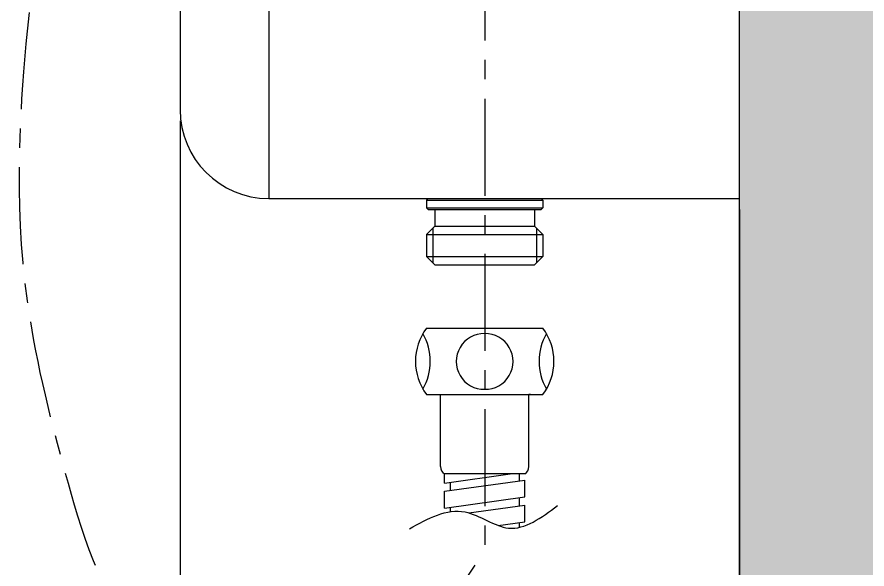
# Model space of a CAD drawing. Extents: x 1512 to 1932, y 441 to 1536.
# Drawn here: x 1792.3 to 1869, y 919.6 to 969.4 of the extents above; entities that cross this region are included whole.
import ezdxf

# ---------------------------------------------------------------- set-up
doc = ezdxf.new("R2010")
doc.units = 0
doc.header["$LTSCALE"] = 7
doc.header["$MEASUREMENT"] = 0
doc.linetypes.add('CENTER', pattern=[2, 1.25, -0.25, 0.25, -0.25])
for name, color, linetype in [('CL', 1, 'CENTER'), ('D', 2, 'CONTINUOUS'), ('DWG', 7, 'CONTINUOUS')]:
    doc.layers.add(name, color=color, linetype=linetype)

msp = doc.modelspace()

# ---------------------------------------------------------------- hatches: boundary and pattern name
at = {"layer": 'D'}
h = msp.add_hatch(dxfattribs=at)
h.set_pattern_fill('AR-CONC', color=256, scale=2, style=0)
h.set_pattern_definition([(50, (489.441, 2134.228), (14.3452, -1.25504), [1.5, -16.5]), (355, (489.441, 2134.228), (-2.77503, 15.04384), [1.2, -13.2]), (100.45144, (490.636, 2134.123), (11.57018, 13.7888), [1.2748, -14.02284]), (46.1842, (489.441, 2138.228), (21.34483, -3.31039), [2.25, -24.75]), (96.6356, (491.22, 2137.952), (18.69324, 19.48237), [1.9122, -21.03428]), (351.1842, (489.44, 2138.228), (18.69324, 19.48237), [1.8, -19.8]), (21, (491.441, 2137.228), (11.93814, -8.05238), [1.5, -16.5]), (326, (491.441, 2137.228), (4.86631, 14.503), [1.2, -13.2]), (71.45144, (492.436, 2136.557), (16.80445, 6.45062), [1.2748, -14.02284]), (37.5, (489.441, 2134.228), (0.243197, 6.657877), [0, -13.04, 0, -13.4, 0, -13.25]), (7.5, (489.441, 2134.228), (5.26139, 7.888234), [0, -7.64, 0, -12.74, 0, -5.05]), (327.5, (484.981, 2134.228), (10.676449, -0.451097), [0, -5, 0, -15.6, 0, -20.7]), (317.5, (482.981, 2134.228), (11.663723, 2.0021), [0, -6.5, 0, -10.36, 0, -14.7])])
h.paths.add_polyline_path([(1857.481, 1352.474), (1884.071, 1352.474), (1884.071, 888.854), (1857.481, 888.854)])

# ---------------------------------------------------------------- linework, layer by layer
at = {"layer": 'CL'}
msp.add_line((1834.481, 1018.061), (1834.481, 921.225), dxfattribs=at)
msp.add_open_spline([(1838.44, 1070.164), (1837.546, 1062.794), (1834.783, 1040.04), (1797.662, 1008.445), (1791.214, 957.008), (1793.39, 938.01), (1802.3, 909.471), (1822.663, 903.844), (1830.424, 915.258), (1834.481, 921.225)], degree=3, knots=[159.014287, 159.014287, 159.014287, 159.014287, 196.412609, 274.475479, 327.132394, 368.633604, 384.47453, 402.328787, 421.890606, 421.890606, 421.890606, 421.890606], dxfattribs=at)
at = {"layer": 'D', "ltscale": 0.6}
for p, q in [((1806.981, 960.061), (1806.981, 911.474)), ((1857.481, 952.061), (1857.481, 911.474))]:
    msp.add_line(p, q, dxfattribs=at)
at = {"layer": 'D'}
msp.add_lwpolyline([(1857.481, 1352.474), (1884.071, 1352.474), (1884.071, 888.854), (1857.481, 888.854)], close=True, dxfattribs=at)
msp.add_spline([(1827.691, 923.27), (1832.711, 924.778), (1836.628, 923.328), (1841.068, 925.359)], degree=3, dxfattribs=at)
at = {"layer": 'DWG'}
for p, q in [((1814.981, 1013.061), (1814.981, 953.061)), ((1857.481, 953.061), (1857.481, 1013.061)), ((1806.981, 1012.561), (1806.981, 961.061)), ((1814.981, 953.061), (1857.481, 953.061)), ((1829.381, 953.061), (1829.231, 952.911)), ((1829.231, 952.911), (1839.731, 952.911)), ((1829.231, 952.911), (1829.231, 952.211)), ((1839.581, 953.061), (1839.731, 952.911)), ((1839.731, 952.911), (1839.731, 952.211)), ((1829.231, 952.211), (1839.731, 952.211)), ((1829.381, 952.061), (1829.231, 952.211)), ((1829.381, 952.061), (1839.581, 952.061)), ((1829.981, 952.061), (1829.981, 950.561)), ((1838.981, 952.061), (1838.981, 950.561)), ((1839.581, 952.061), (1839.731, 952.211)), ((1829.981, 950.561), (1829.243, 949.823)), ((1829.981, 950.561), (1838.981, 950.561)), ((1838.981, 950.561), (1839.72, 949.823)), ((1829.243, 949.823), (1839.72, 949.823)), ((1829.243, 949.823), (1829.243, 947.811)), ((1839.72, 949.823), (1839.72, 947.811)), ((1829.243, 947.811), (1839.72, 947.811)), ((1829.993, 947.061), (1829.243, 947.811)), ((1838.97, 947.061), (1839.72, 947.811)), ((1829.993, 947.061), (1838.97, 947.061))]:
    msp.add_line(p, q, dxfattribs=at)
at = {"layer": 'DWG', "color": 2}
for p, q in [((1829.806, 950.386), (1829.806, 947.248)), ((1839.156, 950.386), (1839.156, 947.248))]:
    msp.add_line(p, q, dxfattribs=at)
at = {"layer": 'DWG', "color": 7}
for p, q in [((1829.231, 941.369), (1839.731, 941.369)), ((1829.231, 935.369), (1839.731, 935.369)), ((1830.506, 928.876), (1830.506, 935.369)), ((1838.606, 935.369), (1838.456, 935.369)), ((1838.456, 928.876), (1838.456, 935.369)), ((1830.856, 927.384), (1830.856, 928.219)), ((1830.856, 927.384), (1836.796, 928.219)), ((1837.606, 928.219), (1830.856, 928.219)), ((1837.606, 928.219), (1837.606, 927.592)), ((1838.106, 928.219), (1837.606, 928.219)), ((1830.856, 926.644), (1838.106, 927.663)), ((1831.356, 927.454), (1831.356, 926.714)), ((1838.106, 926.148), (1838.106, 927.663)), ((1830.856, 925.129), (1830.856, 926.644)), ((1830.856, 925.129), (1838.106, 926.148)), ((1837.606, 926.078), (1837.606, 925.337)), ((1831.356, 925.199), (1831.356, 924.795)), ((1833.045, 924.696), (1838.106, 925.408)), ((1838.106, 923.893), (1838.106, 925.408)), ((1835.71, 923.556), (1838.106, 923.893)), ((1837.606, 923.84), (1837.606, 923.39))]:
    msp.add_line(p, q, dxfattribs=at)
at = {"layer": 'DWG'}
msp.add_arc((1814.981, 961.061), 8, 180, 270, dxfattribs=at)
at = {"layer": 'DWG', "color": 7}
for centre, radius, start, end in [((1833.231, 938.369), 5, 143.1175, 216.8699), ((1835.731, 938.369), 5, 323.1301, 36.90834), ((1824.571, 938.369), 5, 330, 30), ((1834.422, 938.358), 2.511, 88.65659, 271.34341), ((1834.54, 938.358), 2.511, 268.65659, 91.34341), ((1844.392, 938.369), 5, 150, 210), ((1831.256, 928.854), 0.75, 178.26763, 237.8), ((1837.707, 928.854), 0.75, 302.2, 1.73237)]:
    msp.add_arc(centre, radius, start, end, dxfattribs=at)

doc.saveas('drawing.dxf')
